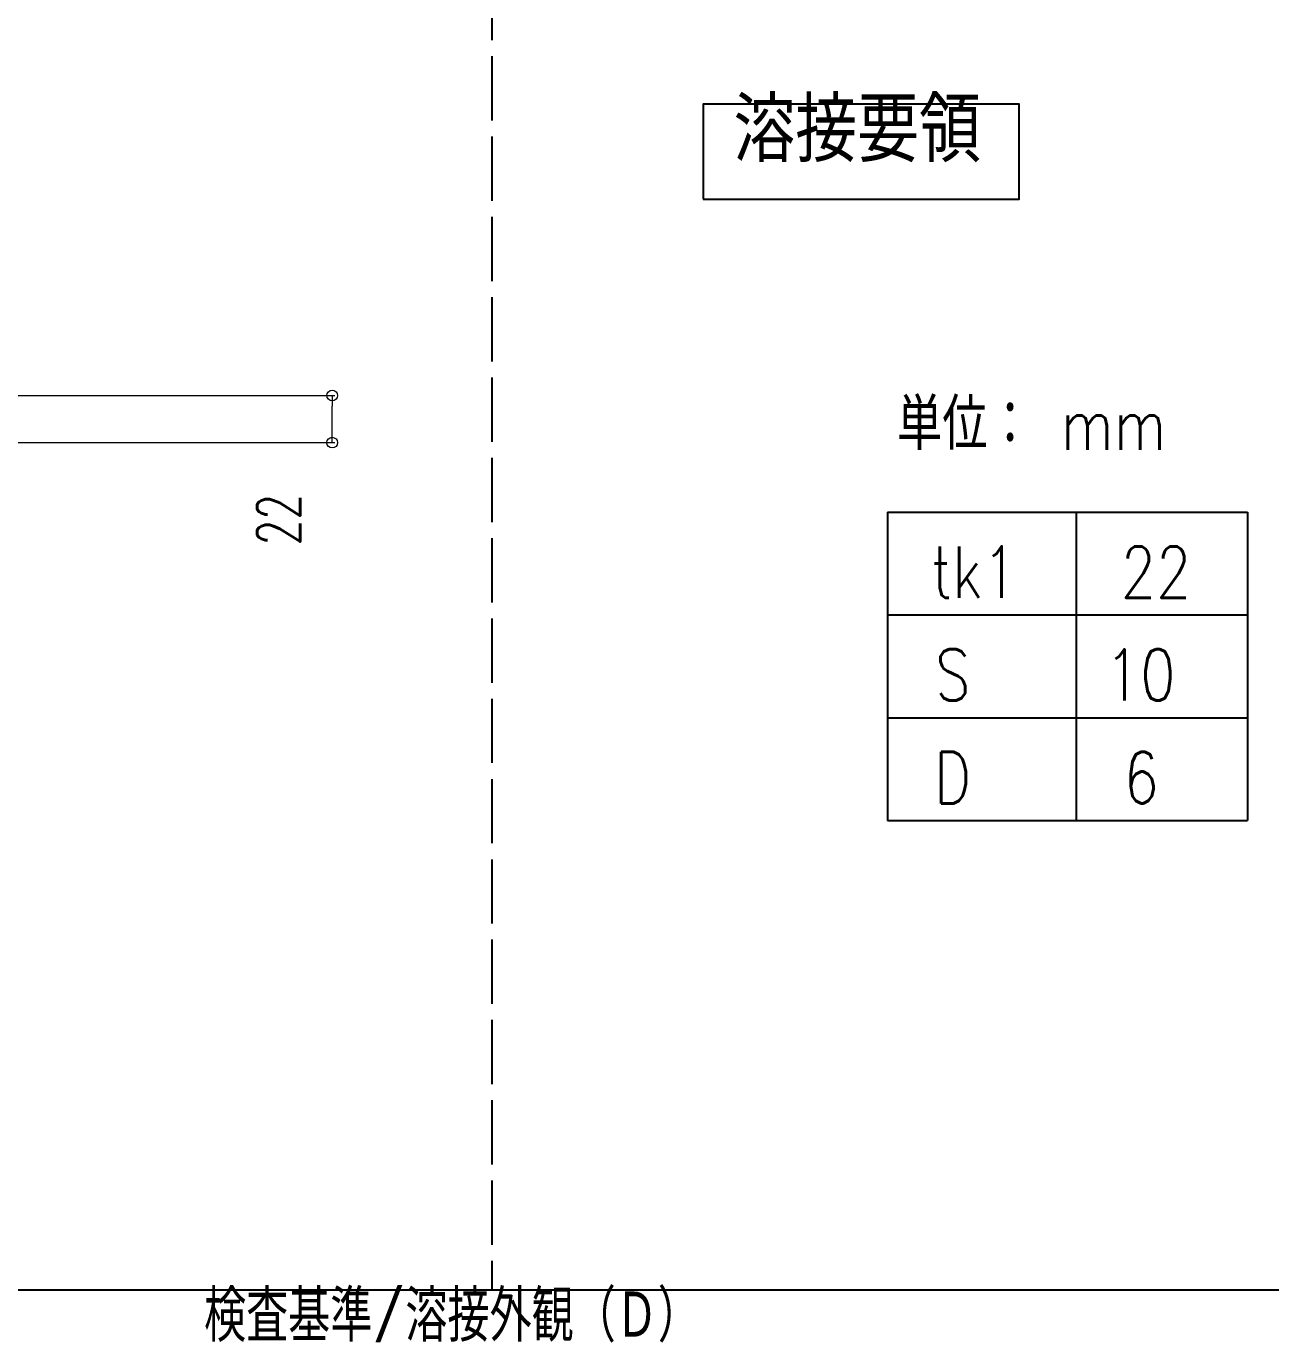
# Model space of a CAD drawing. Header units: millimetres. Extents: x -4568 to 36914, y -114 to 17788.
# Drawn here: x 5648 to 6229, y 675 to 1290 of the extents above; entities that cross this region are included whole.
import ezdxf
from ezdxf.enums import TextEntityAlignment as Align

# ---------------------------------------------------------------- set-up
doc = ezdxf.new("R2010")
doc.units = ezdxf.units.MM
doc.header["$LTSCALE"] = 5
doc.linetypes.add('DASHED', pattern=[7.5, 6, -1.5])
doc.layers.get('0').update_dxf_attribs({"color": 255})
doc.layers.get('DEFPOINTS').update_dxf_attribs({"color": 255})
doc.layers.add('寸法', color=4, linetype='Continuous')
doc.layers.add('文字', color=7, linetype='Continuous')
doc.styles.add('04setumei', font='simplex.shx', dxfattribs={"width": 0.7, "height": 2.5, "bigfont": 'extfont2.shx'})
doc.styles.add('DLSTANDARD1', font='monotxt.shx', dxfattribs={"width": 0.6, "bigfont": 'extfont'})
doc.styles.add('KANJI', font='simplex.shx', dxfattribs={"width": 0.7, "bigfont": 'extfont2.shx'})
doc.dimstyles.new('一般寸法-小さめ', dxfattribs={"dimscale": 10, "dimtxt": 2, "dimasz": 0.5, "dimexe": 0.125, "dimexo": 1.5, "dimgap": 0.5, "dimtad": 1, "dimtxsty": 'KANJI', "dimblk": 'ORIGIN', "dimcen": 0, "dimclrd": 256, "dimclre": 256, "dimclrt": 256, "dimadec": 0, "dimazin": 0, "dimtfac": 1, "dimtmove": 2, "dimatfit": 2, "dimfxl": 0, "dimtolj": 2, "dimlwd": 5, "dimlwe": 5, "dimarcsym": 0})

# ---------------------------------------------------------------- blocks, each defined once
blk = doc.blocks.new('_Origin')
at = {"color": 0, "linetype": 'ByBlock', "lineweight": -2}
blk.add_line((0, 0), (-1, 0), dxfattribs=at)
blk.add_circle((0, 0), 0.5, dxfattribs=at)
blk = doc.blocks.new('*D726')
at = {"layer": 'DEFPOINTS', "color": 0, "transparency": 16777216}
for p in [(5625.14, 1117.58), (5791.26, 1117.58), (5625.14, 1095.58)]:
    blk.add_point(p, dxfattribs=at)
at = {"layer": '寸法', "lineweight": 5, "transparency": 16777216}
for p, q in [((5640.14, 1117.58), (5792.51, 1117.58)), ((5791.26, 1100.58), (5791.26, 1112.58)), ((5640.14, 1095.58), (5792.51, 1095.58))]:
    blk.add_line(p, q, dxfattribs=at)
at = {"layer": '寸法', "lineweight": 5, "transparency": 16777216, "xscale": 5, "yscale": 5, "zscale": 5}
for p, rotation in [((5791.26, 1117.58), 90), ((5791.26, 1095.58), 270)]:
    blk.add_blockref('_Origin', p, dxfattribs=dict(at, rotation=rotation))
at = {"layer": '寸法', "transparency": 16777216, "insert": (5766.26, 1059.61), "char_height": 20, "attachment_point": 5, "rotation": 90, "style": 'KANJI'}
blk.add_mtext('\\A2;22', dxfattribs=at)

msp = doc.modelspace()

# ---------------------------------------------------------------- linework, layer by layer
at = {"linetype": 'DASHED', "lineweight": -3}
msp.add_line((5865.799, 2176), (5865.799, 700), dxfattribs=at)
at = {"linetype": 'Continuous', "lineweight": -3}
msp.add_line((3444, 700), (6648, 700), dxfattribs=at)
at = {"layer": '寸法'}
for p, q in [((6050.504, 1063.14), (6050.504, 967.14)), ((6050.504, 1063.14), (6218.504, 1063.14)), ((6050.504, 1063.14), (6050.504, 919.14)), ((6138.504, 1063.14), (6138.504, 919.14)), ((6218.504, 1063.14), (6218.504, 919.14)), ((6050.504, 1015.14), (6218.504, 1015.14)), ((6050.504, 967.14), (6218.504, 967.14)), ((6050.504, 919.14), (6218.504, 919.14))]:
    msp.add_line(p, q, dxfattribs=at)
at = {"layer": '寸法', "linetype": 'Continuous'}
msp.add_lwpolyline([(5964.368, 1209.312), (6111.97, 1209.312), (6111.97, 1253.626), (5964.368, 1253.626)], close=True, dxfattribs=at)

# ---------------------------------------------------------------- texts
at = {"color": 0, "linetype": 'Continuous', "ltscale": 6, "style": 'DLSTANDARD1', "width": 0.875}
msp.add_text('溶接要領', height=30, dxfattribs=at).set_placement((5978.567, 1217.592), align=Align.BOTTOM_LEFT)
at = {"layer": '寸法', "style": '04setumei', "width": 0.8}
msp.add_text('単位： mm', height=24, dxfattribs=at).set_placement((6054.878, 1092.178))
for s, p in [('tk1', (6090.961, 1035.14)), ('22', (6175.761, 1035.14)), ('S', (6080.904, 987.14)), ('10', (6168.446, 987.14)), ('D', (6080.904, 939.14)), ('6', (6168.904, 939.14))]:
    msp.add_text(s, height=24, dxfattribs=at).set_placement(p, align=Align.MIDDLE)
at = {"layer": '文字', "color": 0, "linetype": 'Continuous', "ltscale": 6, "style": 'DLSTANDARD1', "width": 0.74375}
msp.add_text('検査基準/溶接外観（Ｄ）', height=24, dxfattribs=at).set_placement((5731.439, 668.574), align=Align.BOTTOM_LEFT)

# ---------------------------------------------------------------- dimensions: what is measured, and where the dimension line sits
at = {"layer": '寸法'}
dim = msp.add_linear_dim(base=(5791.262, 1117.585), p1=(5625.142, 1095.585), p2=(5625.142, 1117.585), angle=270, dimstyle='一般寸法-小さめ', dxfattribs=at)
dim.commit()
dim.dimension.update_dxf_attribs({"geometry": '*D726', "text_midpoint": (5766.262, 1059.609), "dimtype": 160})

doc.saveas('drawing.dxf')
